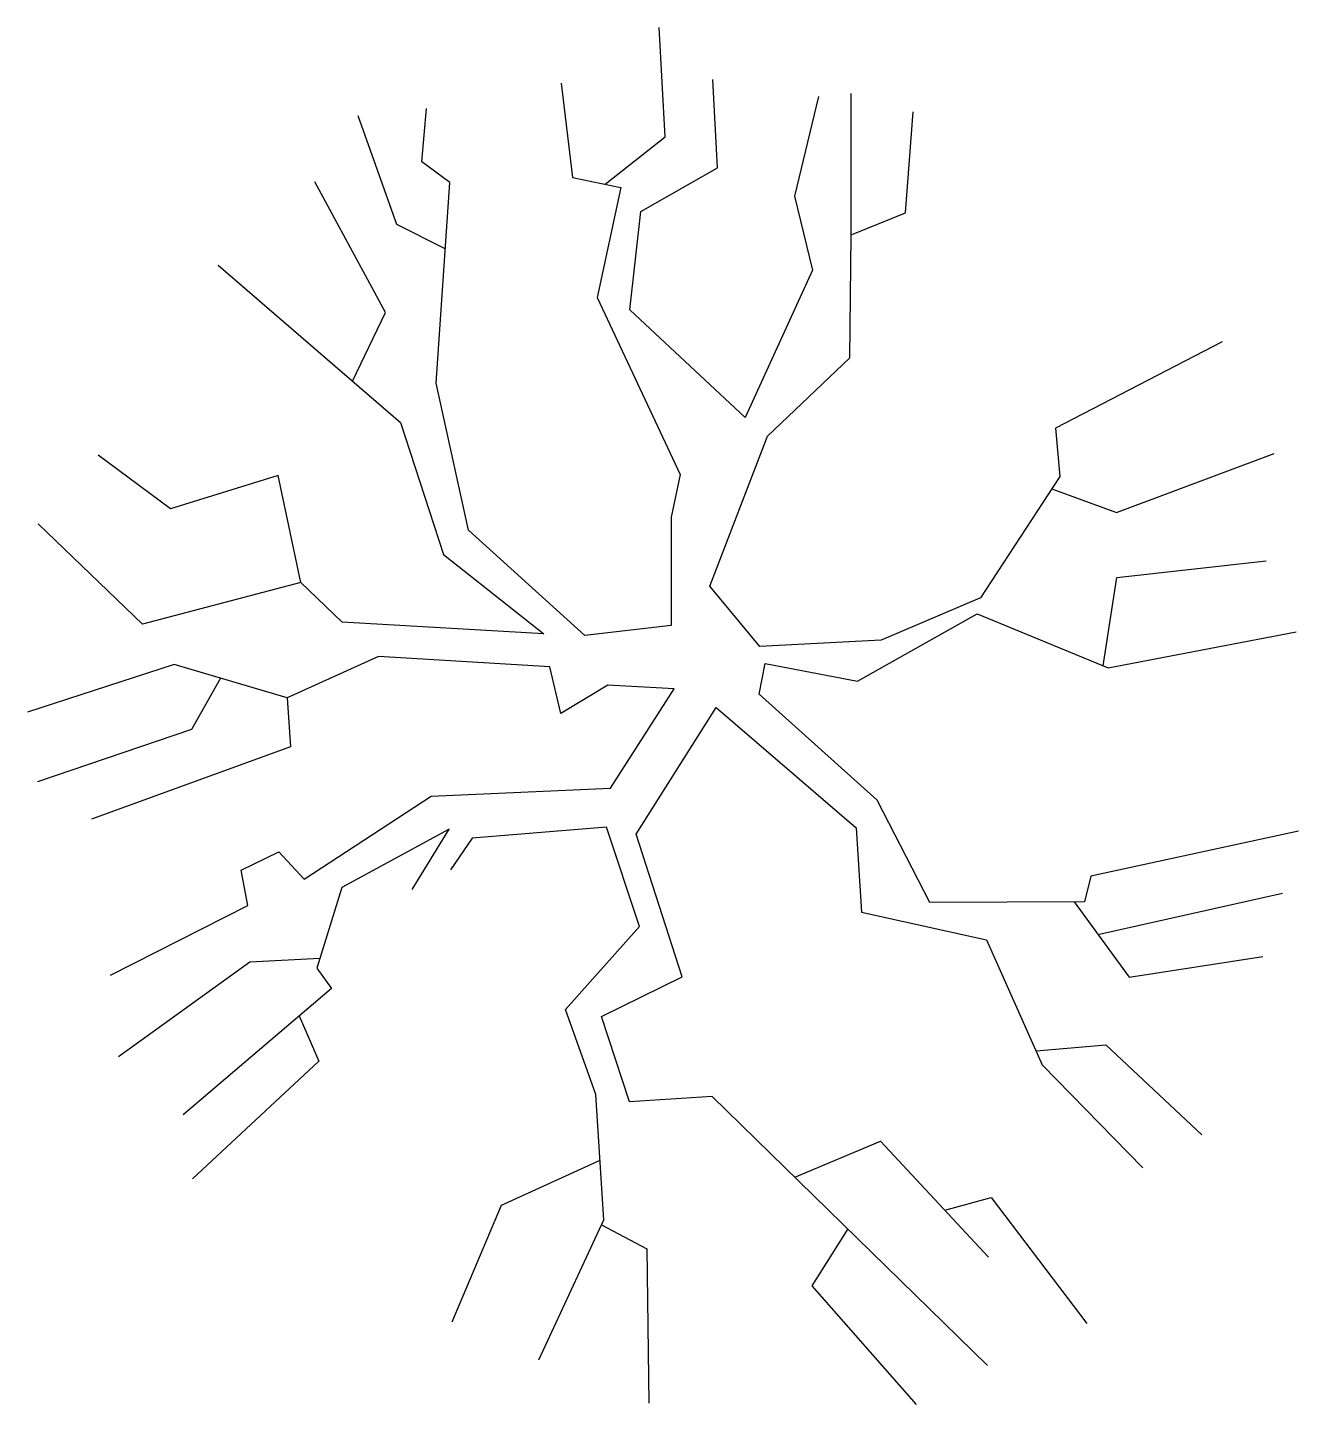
# Model space of a CAD drawing. Extents: x 134 to 1118, y 98 to 1164.
import ezdxf

# ---------------------------------------------------------------- set-up
doc = ezdxf.new("R2010")
doc.units = 0
doc.layers.get('0').update_dxf_attribs({"linetype": 'CONTINUOUS'})

msp = doc.modelspace()

# ---------------------------------------------------------------- linework, layer by layer
at = {"color": 0}
for points in [[(581, 1042.6), (627.5, 1079.2), (622.9, 1163.9)], [(547, 1121), (555.8, 1047.9), (593.1, 1040.1), (574.9, 955), (639, 818), (632.1, 784.8), (632.2, 700.9), (565.2, 693.3), (475.2, 774.7), (450.3, 888.5), (460.7, 1043.9), (439.2, 1060), (442.7, 1101.2)], [(746.2, 1110.5), (727.5, 1033.3), (741.4, 976), (689.4, 862.1), (600.1, 945.3), (608.7, 1021.5), (667.9, 1055.2), (664.3, 1123.6)], [(771.5, 1003.4), (771.4, 1113)], [(1058.4, 920.7), (929.6, 853.9), (932.9, 816.4), (871.5, 722.4), (794.6, 689.7), (700.8, 684.8), (662.1, 731.4), (706.7, 847.7), (770.3, 908.3), (771.5, 1003.4), (813.4, 1020.4), (819.4, 1098.8)], [(457.3, 992.6), (419.9, 1011.4), (389.9, 1095.7)], [(385.6, 890.2), (411.1, 943.3), (356.3, 1044.4)], [(281.6, 980), (422.7, 858.1), (455.9, 755.9), (533.5, 694.5), (377.4, 703.7), (345.6, 734.4), (328, 817.2), (244.6, 791.4), (188.7, 832.8)], [(926.6, 806.8), (976.8, 788.6), (1098.7, 834.1)], [(345.6, 734.4), (222.9, 702), (142.1, 779.8)], [(966.5, 669.8), (976.9, 738.3), (1092.7, 751)], [(1117.6, 541.8), (957, 506.9), (952.1, 487), (832.3, 486.6), (791.5, 565.8), (700.3, 647.9), (704.9, 671.6), (776.2, 657.8), (869, 710), (970.3, 668.3), (1115.8, 696.1)], [(198.3, 430.3), (304.4, 484.2), (299.4, 511.6), (328.4, 525.8), (348.1, 504.5), (446.3, 569), (585.1, 575), (634.5, 651.9), (583.2, 654.7), (546.6, 632.8), (538.1, 669.1), (405.7, 676.9), (335, 644.9), (337.4, 607), (183.5, 551.2)], [(335, 644.9), (247.4, 670.8), (134, 634)], [(283.2, 660.2), (260.9, 620.5), (141.6, 580.1)], [(877, 128.1), (663.9, 336.3), (599.9, 332.2), (578.1, 398.3), (640.7, 428.9), (604.9, 539.5), (667, 637.6), (775.3, 544.3), (779.5, 479.1), (876.2, 457.6), (919.3, 360.9), (997.2, 281.2)], [(529.7, 132.4), (580, 240.8), (573.8, 337.8), (550.2, 403.8), (607.5, 468), (582, 545), (478.2, 536.3), (461.4, 511.8)], [(431.7, 496.5), (460.2, 543.3), (377.2, 498.2), (357.8, 435.6), (369.1, 419.9), (254.3, 322.2)], [(962.3, 461.9), (1105.1, 493.9)], [(944, 487), (986.6, 428.7), (1089.9, 444.7)], [(360.2, 443.3), (306.1, 440.4), (204.4, 367.2)], [(344.3, 398.8), (359.3, 363.7), (261.6, 272.7)], [(914.5, 371.6), (968.6, 376.4), (1042.7, 306.6)], [(727.9, 273.8), (794.2, 301.7), (877.7, 212.1)], [(577, 286.8), (500.6, 252.1), (462.3, 161.6)], [(843.8, 248.4), (879.7, 258.1), (953.8, 160.6)], [(578.2, 236.9), (613.3, 218.4), (614.9, 99)], [(768.8, 233.8), (740.9, 189.8), (821.6, 98)]]:
    msp.add_lwpolyline(points, dxfattribs=at)

doc.saveas('drawing.dxf')
